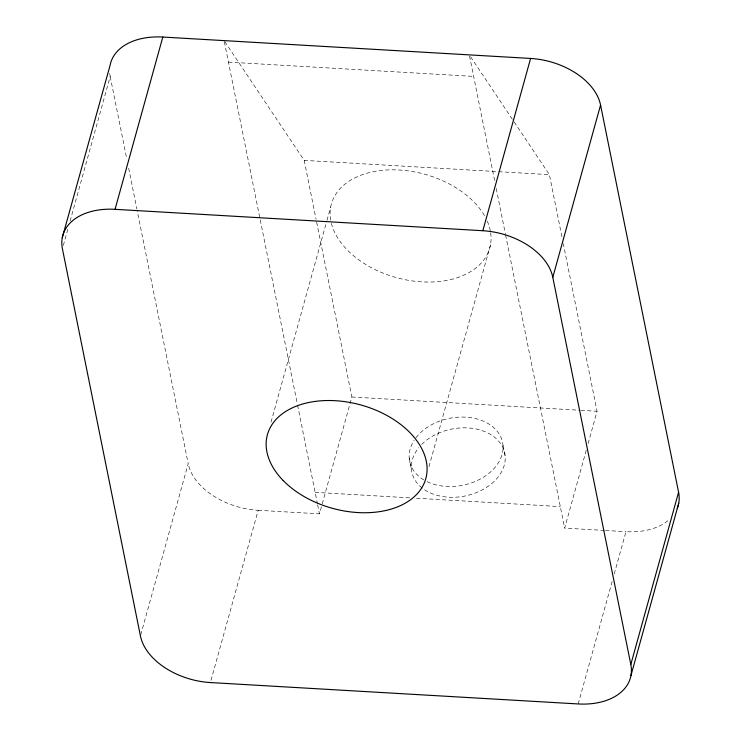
<?xml version="1.0" encoding="UTF-8"?>
<svg xmlns="http://www.w3.org/2000/svg" width="741" height="741" viewBox="0 0 741 741"><rect width="100%" height="100%" fill="white"/><g stroke="black" fill="none" stroke-linecap="round" stroke-linejoin="round"><path stroke-width="0.56" stroke-dasharray="3.71 2.78" d="M63.337 245.438L68.274 227.654M70.117 220.985L110.187 76.508A63.217 41.227 15.5 0 1 109.622 72.034M140.744 634.852L188.205 463.69L137.104 210.092M271.049 422.083L326.679 221.476M326.994 220.364L330.699 206.989M211.009 680.331L258.174 510.28A63.217 41.227 15.5 0 1 188.205 463.69M258.174 510.28L319.473 513.846L321.937 504.945M322.242 503.834L351.873 397L316.287 220.383M428.974 466.673L490.477 244.891M604.387 530.426L564.661 528.111L586.261 450.213M588.113 443.535L597.061 411.264L563.299 243.706M578.184 703.95L612.399 580.583M614.243 573.914L625.96 531.677A63.217 41.227 15.5 0 0 669.521 519.321M228.45 62.124L473.638 76.397M224.755 41.57L304.199 160.38L497.591 171.634M498.739 171.699L549.387 174.654L562.16 238.046M351.873 397L579.795 410.264M580.944 410.329L597.061 411.264M315.138 492.339L410.681 497.896M416.433 498.23L560.326 506.603M605.527 530.491L625.96 531.677M470.591 56.798L513.513 120.996M514.152 121.95L549.387 174.654M469.535 56.01L494.627 180.545M496.22 188.473L505.353 233.758M505.575 234.888L564.661 528.111M502.991 445.424L505.158 456.178M409.208 458.179L411.375 468.942M304.199 160.38L316.055 219.253M224.347 41.746L297.345 404.03M297.567 405.16L317.417 503.658M317.648 504.788L319.473 513.846M110.187 76.508L126.841 159.148M128.665 168.207L136.881 208.962M490.662 232.813A82.186 53.593 15.5 0 1 421.74 281.858A82.186 53.593 15.5 0 1 331.375 223.384M330.69 220.188A82.186 53.593 15.5 0 1 389.794 169.865A82.186 53.593 15.5 0 1 484.642 215.946M487.254 221.133A82.186 53.593 15.5 0 1 490.273 230.581M421.675 444.443A47.415 34.132 -11.4 0 1 489.718 433.976A47.415 34.132 -11.4 0 1 491.329 483.882A47.415 34.132 -11.4 0 1 423.111 488.745M422.213 488.069A47.415 34.132 -11.4 0 1 418.785 447.647M415.96 437.727A47.415 34.132 -11.4 0 1 482.9 420.962A47.415 34.132 -11.4 0 1 492.96 469.646A47.415 34.132 -11.4 0 1 424.797 480.464M423.796 479.881A47.415 34.132 -11.4 0 1 414.182 440.256"/><path stroke-width="1.11" d="M62.263 237.759L110.038 65.495A63.217 41.227 15.5 0 1 162.816 37.05L530.602 58.446A63.217 41.227 15.5 0 1 600.571 105.037L678.589 492.228A63.217 41.227 15.5 0 1 677.237 508.419M678.589 492.228L630.813 664.492A63.217 41.227 15.5 0 1 578.184 703.95L210.398 682.554A63.217 41.227 15.5 0 1 140.429 635.963L62.411 248.772A63.217 41.227 15.5 0 1 115.04 209.323L162.816 37.05M630.813 664.492L552.795 277.31A63.217 41.227 15.5 0 0 482.826 230.72L530.602 58.446M552.795 277.31L600.571 105.037M630.962 675.505L678.737 503.241M115.04 209.323L482.826 230.72M283.238 480.585A82.186 53.593 15.5 0 0 421.259 488.615A82.186 53.593 15.5 0 0 335.34 400.705A82.186 53.593 15.5 0 0 283.238 480.585"/></g></svg>
